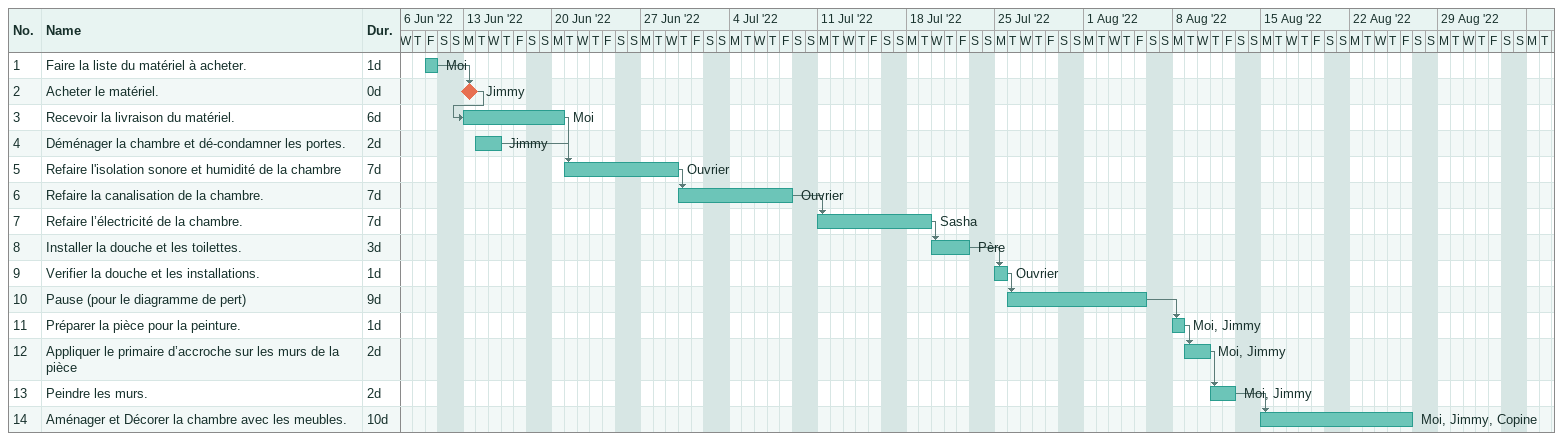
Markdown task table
| ID | Task | Duration | Start | Finish | Predecessors | Resources |
|---|---|---|---|---|---|---|
| 1 | Faire la liste du matériel à acheter. | 1d | 2022-06-10 | 2022-06-10 |  | Moi |
| 2 | Acheter le matériel. | 0d | 2022-06-13 | 2022-06-13 | 1 | Jimmy |
| 3 | Recevoir la livraison du matériel. | 6d | 2022-06-13 | 2022-06-20 | 2 | Moi |
| 4 | Déménager la chambre et dé-condamner les portes. | 2d | 2022-06-14 | 2022-06-15 |  | Jimmy |
| 5 | Refaire l'isolation sonore et humidité de la chambre | 7d | 2022-06-21 | 2022-06-29 | 3, 4 | Ouvrier |
| 6 | Refaire la canalisation de la chambre. | 7d | 2022-06-30 | 2022-07-08 | 5 | Ouvrier |
| 7 | Refaire l’électricité de la chambre. | 7d | 2022-07-11 | 2022-07-19 | 6 | Sasha |
| 8 | Installer la douche et les toilettes. | 3d | 2022-07-20 | 2022-07-22 | 7 | Père |
| 9 | Verifier la douche et les installations. | 1d | 2022-07-25 | 2022-07-25 | 8 | Ouvrier |
| 10 | Pause (pour le diagramme de pert) | 9d | 2022-07-26 | 2022-08-05 | 9 |  |
| 11 | Préparer la pièce pour la peinture. | 1d | 2022-08-08 | 2022-08-08 | 10 | Moi, Jimmy |
| 12 | Appliquer le primaire d’accroche sur les murs de la pièce | 2d | 2022-08-09 | 2022-08-10 | 11 | Moi, Jimmy |
| 13 | Peindre les murs. | 2d | 2022-08-11 | 2022-08-12 | 12 | Moi, Jimmy |
| 14 | Aménager et Décorer la chambre avec les meubles. | 10d | 2022-08-15 | 2022-08-26 | 13 | Moi, Jimmy, Copine |
